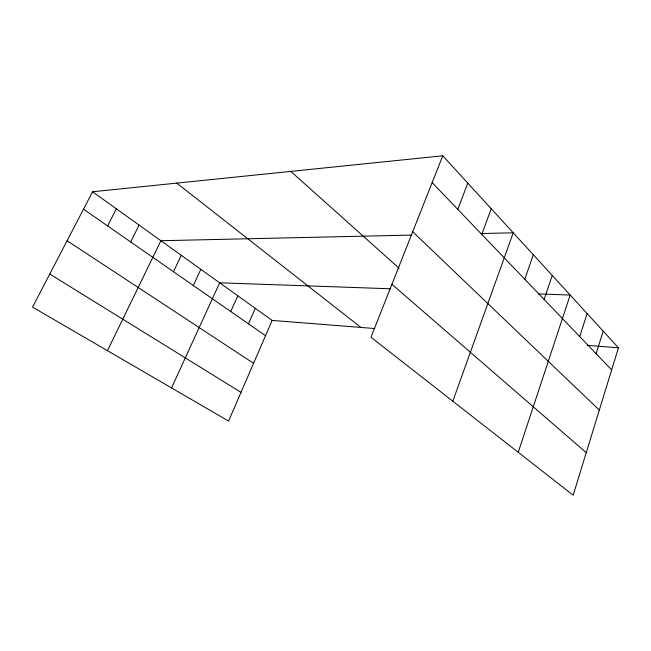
<?xml version="1.0" encoding="UTF-8"?>
<svg xmlns="http://www.w3.org/2000/svg" width="651" height="651" viewBox="0 0 651 651"><rect width="100%" height="100%" fill="white"/><g stroke="black" fill="none" stroke-linecap="round" stroke-linejoin="round"><path stroke-width="0.98" d="M618.45 347.805L573.173 495.216L370.98 337.275L442.77 155.784L618.45 347.805L587.121 345.331M596.104 353.68L603.192 331.131M579.715 336.575L587.129 313.57M518.237 452.307L570.17 295.041L538.361 293.926M544.13 299.452L552.26 275.463M524.771 279.255L533.307 254.753M452.827 401.211L513.224 232.798L481.227 233.514M481.756 234.384L491.236 208.759M457.775 209.37L467.792 183.143M374.805 328.535L272.151 320.414L228.574 421.075L32.55 307.134L92.58 191.768L442.77 155.784M248.454 323.832L255.29 308.33M230.747 311.528L237.81 295.806M171.555 387.931L219.664 282.811L390.746 288.784M193.29 285.488L200.834 269.319M173.459 271.703L181.263 255.306M107.464 350.677L160.919 240.724L411.53 235.084M130.696 241.985L139.094 225.091M107.618 225.938L116.334 208.784M49.769 274.038L241.008 392.341M67.094 240.748L253.573 363.315M83.515 209.191L265.535 335.704M92.58 191.768L272.151 320.414M176.755 183.118L360.955 327.437M391.926 284.308L586.242 452.673M290.802 171.4L399.104 268.236M412.71 231.764L599.319 410.081M432.15 182.63L611.663 369.906"/></g></svg>
